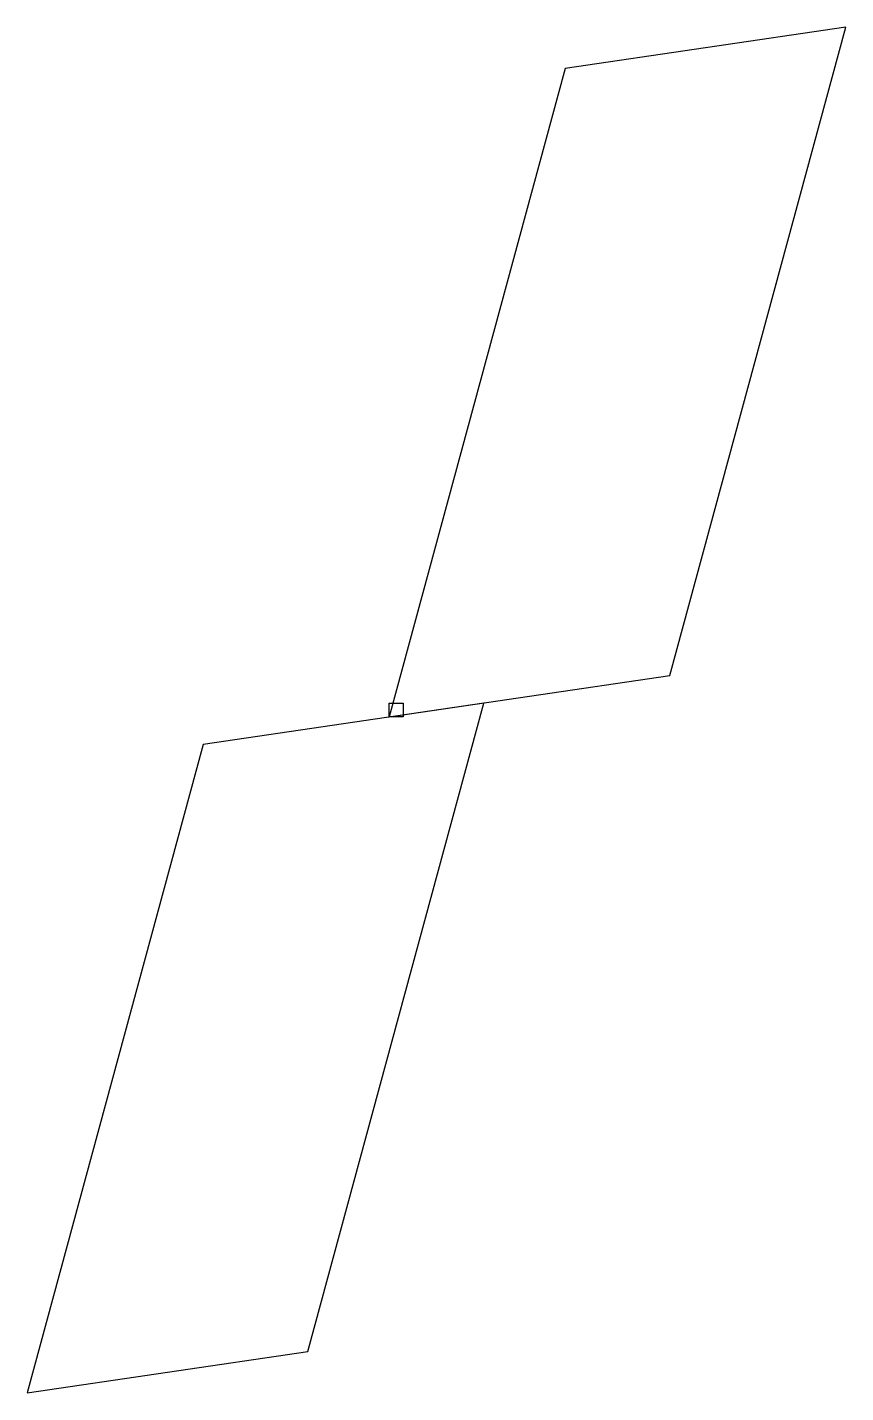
# Model space of a CAD drawing. Header units: metres. Extents: x -26 to 32.8, y -48.5 to 49.5.
import ezdxf

# ---------------------------------------------------------------- set-up
doc = ezdxf.new("R2010")
doc.units = ezdxf.units.M

msp = doc.modelspace()

# ---------------------------------------------------------------- linework, layer by layer
for points in [[(0, 0), (20.153, 2.97), (32.775, 49.534), (12.622, 46.564), (0, 0)], [(-25.989, -48.534), (-5.836, -45.564), (6.786, 1), (-13.367, -1.97), (-25.989, -48.534)], [(0, 0), (0, 1), (1, 1), (1, 0), (0, 0)]]:
    msp.add_lwpolyline(points, close=True)

doc.saveas('drawing.dxf')
